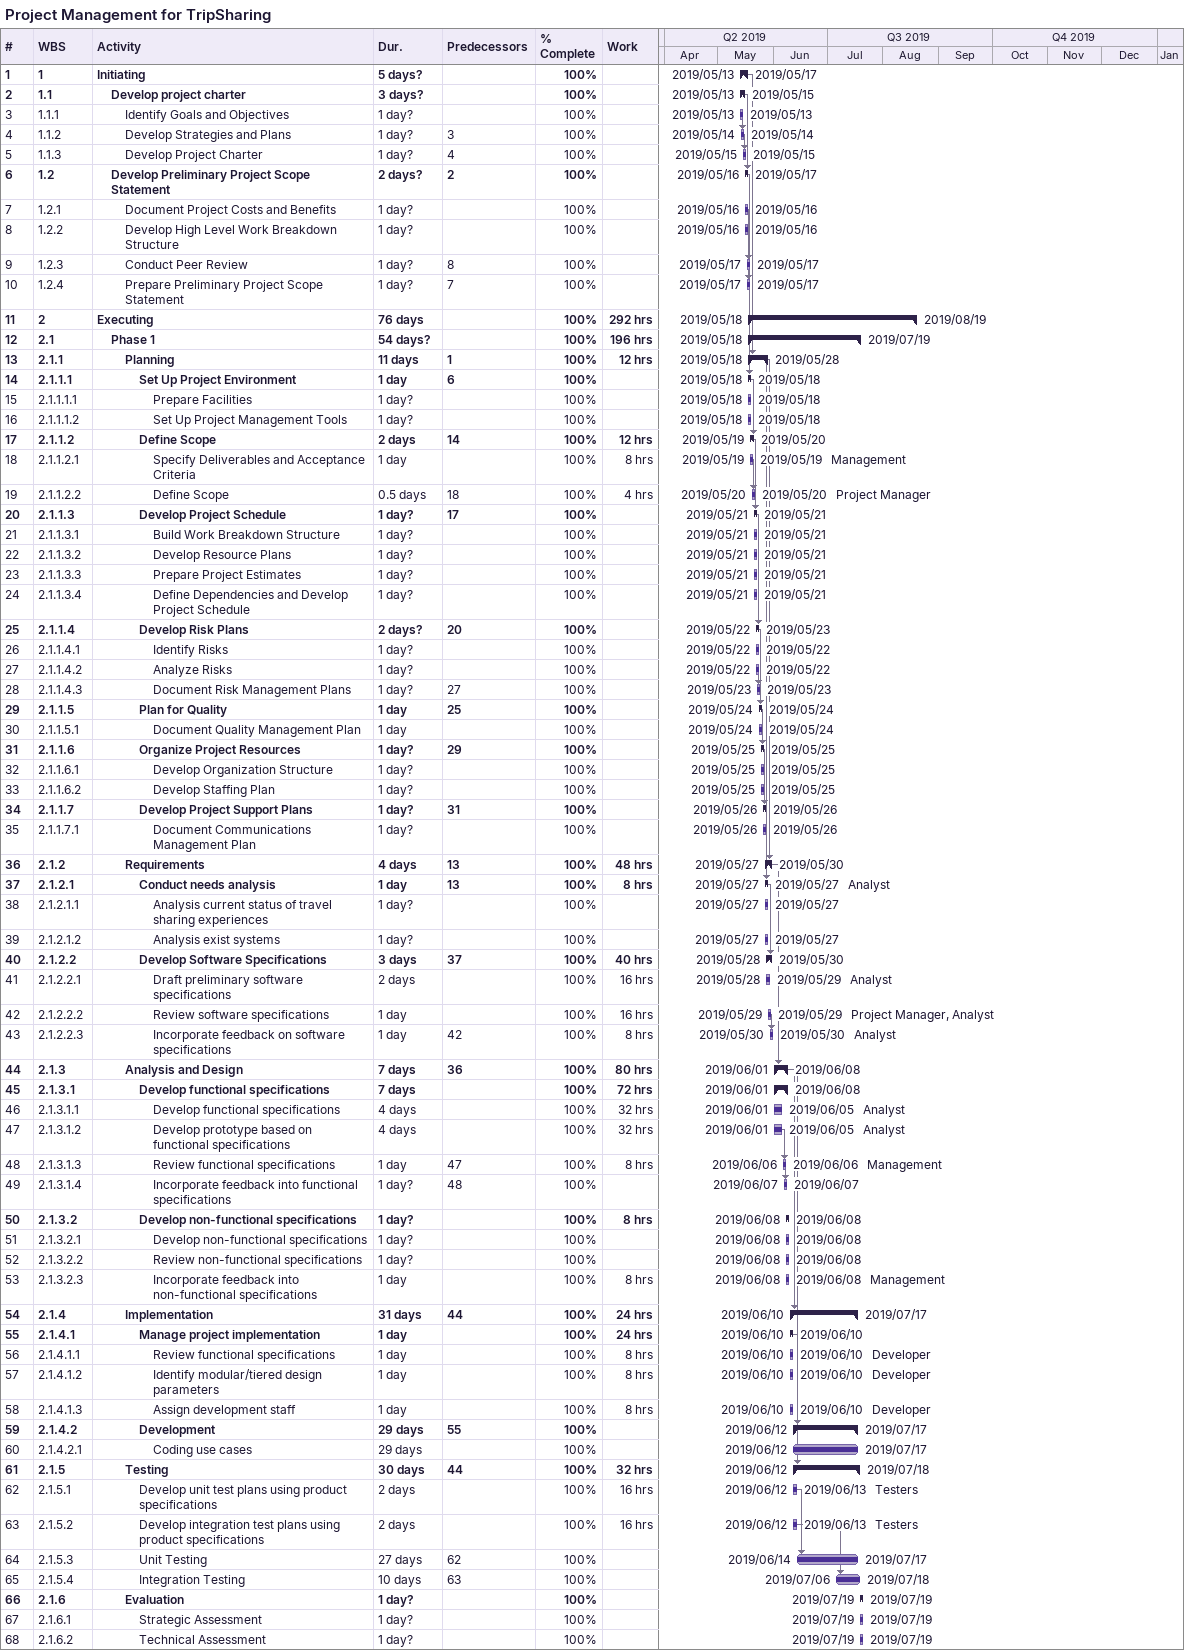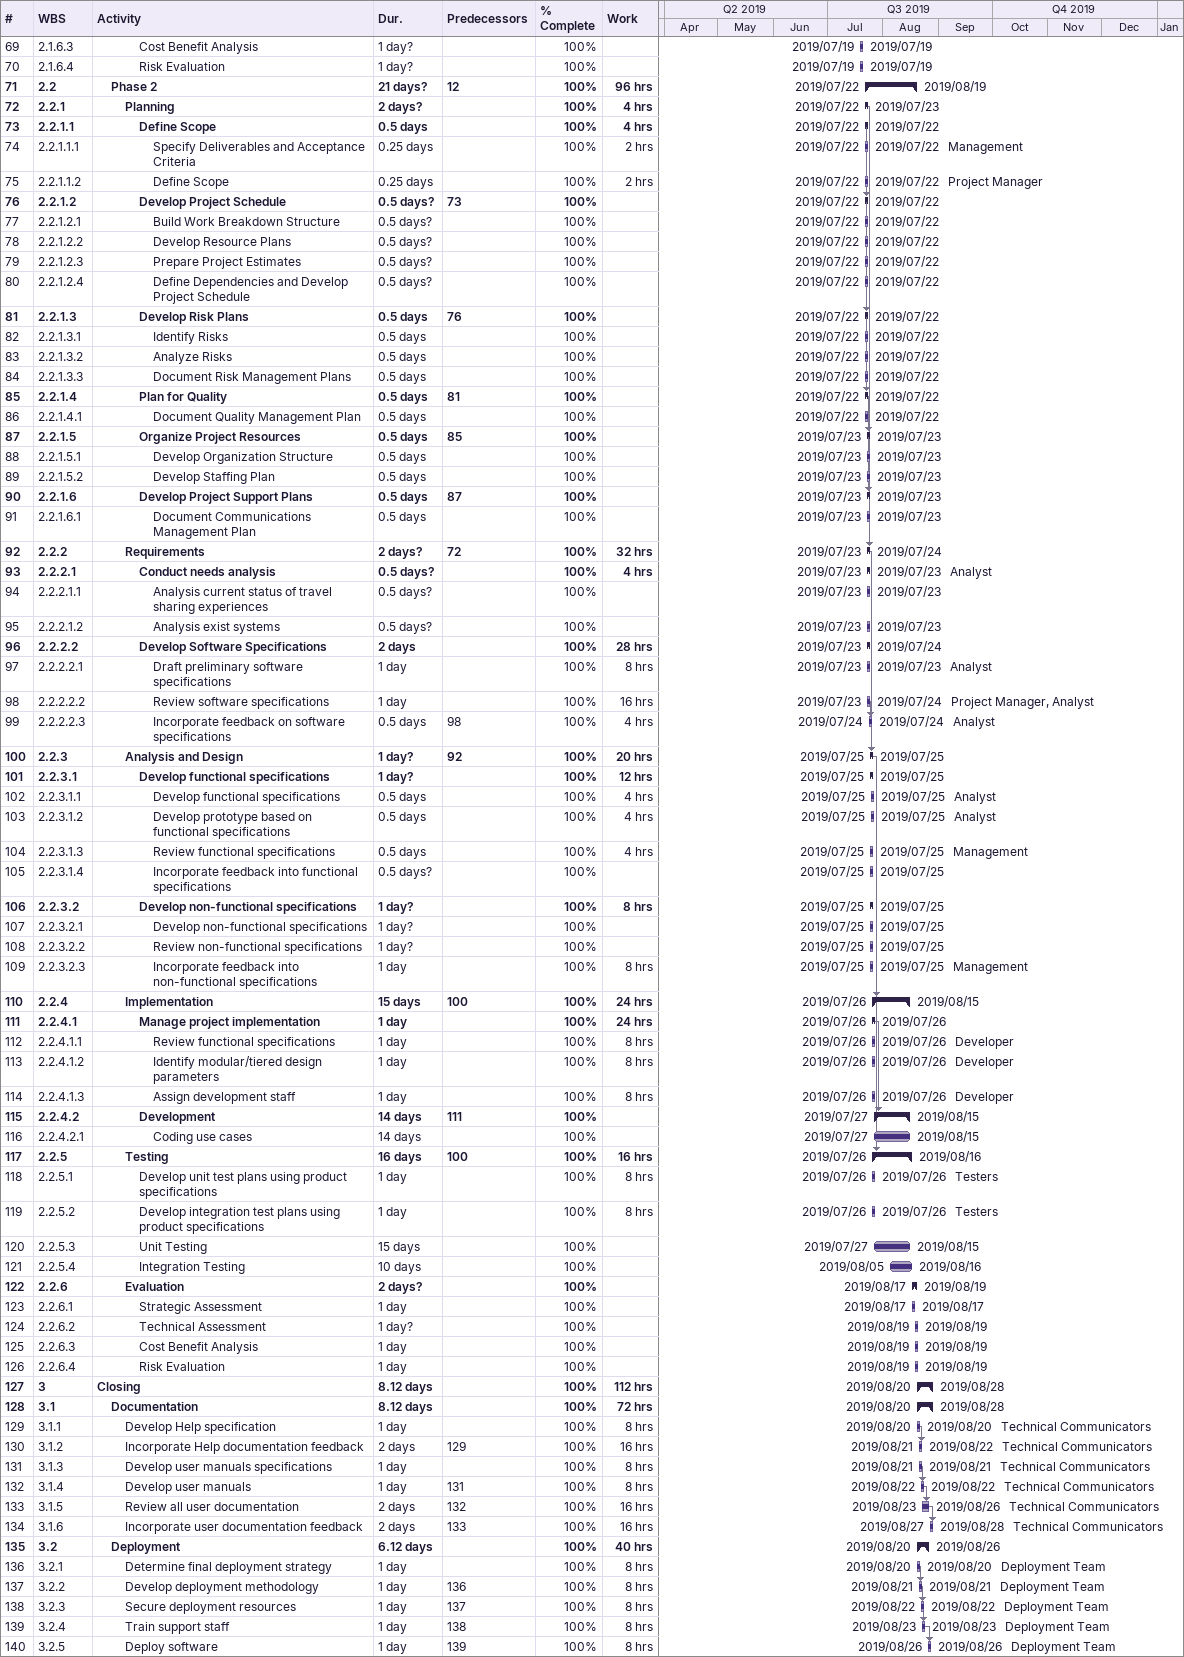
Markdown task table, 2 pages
Project Management for TripSharing

| ID | WBS | Task | Duration | Start | Finish | Predecessors | Resources | % complete | Work (h) |
|---|---|---|---|---|---|---|---|---|---|
| 1 | 1 | **Initiating** | 5d? | 2019-05-13 | 2019-05-17 |  |  | 100 |  |
| 2 | 1.1 | **Develop project charter** | 3d? | 2019-05-13 | 2019-05-15 |  |  | 100 |  |
| 3 | 1.1.1 | Identify Goals and Objectives | 1d? | 2019-05-13 | 2019-05-13 |  |  | 100 |  |
| 4 | 1.1.2 | Develop Strategies and Plans | 1d? | 2019-05-14 | 2019-05-14 | 3 |  | 100 |  |
| 5 | 1.1.3 | Develop Project Charter | 1d? | 2019-05-15 | 2019-05-15 | 4 |  | 100 |  |
| 6 | 1.2 | **Develop Preliminary Project Scope Statement** | 2d? | 2019-05-16 | 2019-05-17 | 2 |  | 100 |  |
| 7 | 1.2.1 | Document Project Costs and Benefits | 1d? | 2019-05-16 | 2019-05-16 |  |  | 100 |  |
| 8 | 1.2.2 | Develop High Level Work Breakdown Structure | 1d? | 2019-05-16 | 2019-05-16 |  |  | 100 |  |
| 9 | 1.2.3 | Conduct Peer Review | 1d? | 2019-05-17 | 2019-05-17 | 8 |  | 100 |  |
| 10 | 1.2.4 | Prepare Preliminary Project Scope Statement | 1d? | 2019-05-17 | 2019-05-17 | 7 |  | 100 |  |
| 11 | 2 | **Executing** | 76d | 2019-05-18 | 2019-08-19 |  |  | 100 | 292 |
| 12 | 2.1 | **Phase 1** | 54d? | 2019-05-18 | 2019-07-19 |  |  | 100 | 196 |
| 13 | 2.1.1 | **Planning** | 11d | 2019-05-18 | 2019-05-28 | 1 |  | 100 | 12 |
| 14 | 2.1.1.1 | **Set Up Project Environment** | 1d | 2019-05-18 | 2019-05-18 | 6 |  | 100 |  |
| 15 | 2.1.1.1.1 | Prepare Facilities | 1d? | 2019-05-18 | 2019-05-18 |  |  | 100 |  |
| 16 | 2.1.1.1.2 | Set Up Project Management Tools | 1d? | 2019-05-18 | 2019-05-18 |  |  | 100 |  |
| 17 | 2.1.1.2 | **Define Scope** | 2d | 2019-05-19 | 2019-05-20 | 14 |  | 100 | 12 |
| 18 | 2.1.1.2.1 | Specify Deliverables and Acceptance Criteria | 1d | 2019-05-19 | 2019-05-19 |  | Management | 100 | 8 |
| 19 | 2.1.1.2.2 | Define Scope | 0.5d | 2019-05-20 | 2019-05-20 | 18 | Project Manager | 100 | 4 |
| 20 | 2.1.1.3 | **Develop Project Schedule** | 1d? | 2019-05-21 | 2019-05-21 | 17 |  | 100 |  |
| 21 | 2.1.1.3.1 | Build Work Breakdown Structure | 1d? | 2019-05-21 | 2019-05-21 |  |  | 100 |  |
| 22 | 2.1.1.3.2 | Develop Resource Plans | 1d? | 2019-05-21 | 2019-05-21 |  |  | 100 |  |
| 23 | 2.1.1.3.3 | Prepare Project Estimates | 1d? | 2019-05-21 | 2019-05-21 |  |  | 100 |  |
| 24 | 2.1.1.3.4 | Define Dependencies and Develop Project Schedule | 1d? | 2019-05-21 | 2019-05-21 |  |  | 100 |  |
| 25 | 2.1.1.4 | **Develop Risk Plans** | 2d? | 2019-05-22 | 2019-05-23 | 20 |  | 100 |  |
| 26 | 2.1.1.4.1 | Identify Risks | 1d? | 2019-05-22 | 2019-05-22 |  |  | 100 |  |
| 27 | 2.1.1.4.2 | Analyze Risks | 1d? | 2019-05-22 | 2019-05-22 |  |  | 100 |  |
| 28 | 2.1.1.4.3 | Document Risk Management Plans | 1d? | 2019-05-23 | 2019-05-23 | 27 |  | 100 |  |
| 29 | 2.1.1.5 | **Plan for Quality** | 1d | 2019-05-24 | 2019-05-24 | 25 |  | 100 |  |
| 30 | 2.1.1.5.1 | Document Quality Management Plan | 1d | 2019-05-24 | 2019-05-24 |  |  | 100 |  |
| 31 | 2.1.1.6 | **Organize Project Resources** | 1d? | 2019-05-25 | 2019-05-25 | 29 |  | 100 |  |
| 32 | 2.1.1.6.1 | Develop Organization Structure | 1d? | 2019-05-25 | 2019-05-25 |  |  | 100 |  |
| 33 | 2.1.1.6.2 | Develop Staffing Plan | 1d? | 2019-05-25 | 2019-05-25 |  |  | 100 |  |
| 34 | 2.1.1.7 | **Develop Project Support Plans** | 1d? | 2019-05-26 | 2019-05-26 | 31 |  | 100 |  |
| 35 | 2.1.1.7.1 | Document Communications Management Plan | 1d? | 2019-05-26 | 2019-05-26 |  |  | 100 |  |
| 36 | 2.1.2 | **Requirements** | 4d | 2019-05-27 | 2019-05-30 | 13 |  | 100 | 48 |
| 37 | 2.1.2.1 | **Conduct needs analysis** | 1d | 2019-05-27 | 2019-05-27 | 13 | Analyst | 100 | 8 |
| 38 | 2.1.2.1.1 | Analysis current status of travel sharing experiences | 1d? | 2019-05-27 | 2019-05-27 |  |  | 100 |  |
| 39 | 2.1.2.1.2 | Analysis exist systems | 1d? | 2019-05-27 | 2019-05-27 |  |  | 100 |  |
| 40 | 2.1.2.2 | **Develop Software Specifications** | 3d | 2019-05-28 | 2019-05-30 | 37 |  | 100 | 40 |
| 41 | 2.1.2.2.1 | Draft preliminary software specifications | 2d | 2019-05-28 | 2019-05-29 |  | Analyst | 100 | 16 |
| 42 | 2.1.2.2.2 | Review software specifications | 1d | 2019-05-29 | 2019-05-29 |  | Project Manager, Analyst | 100 | 16 |
| 43 | 2.1.2.2.3 | Incorporate feedback on software specifications | 1d | 2019-05-30 | 2019-05-30 | 42 | Analyst | 100 | 8 |
| 44 | 2.1.3 | **Analysis and Design** | 7d | 2019-06-01 | 2019-06-08 | 36 |  | 100 | 80 |
| 45 | 2.1.3.1 | **Develop functional specifications** | 7d | 2019-06-01 | 2019-06-08 |  |  | 100 | 72 |
| 46 | 2.1.3.1.1 | Develop functional specifications | 4d | 2019-06-01 | 2019-06-05 |  | Analyst | 100 | 32 |
| 47 | 2.1.3.1.2 | Develop prototype based on functional specifications | 4d | 2019-06-01 | 2019-06-05 |  | Analyst | 100 | 32 |
| 48 | 2.1.3.1.3 | Review functional specifications | 1d | 2019-06-06 | 2019-06-06 | 47 | Management | 100 | 8 |
| 49 | 2.1.3.1.4 | Incorporate feedback into functional specifications | 1d? | 2019-06-07 | 2019-06-07 | 48 |  | 100 |  |
| 50 | 2.1.3.2 | **Develop non-functional specifications** | 1d? | 2019-06-08 | 2019-06-08 |  |  | 100 | 8 |
| 51 | 2.1.3.2.1 | Develop non-functional specifications | 1d? | 2019-06-08 | 2019-06-08 |  |  | 100 |  |
| 52 | 2.1.3.2.2 | Review non-functional specifications | 1d? | 2019-06-08 | 2019-06-08 |  |  | 100 |  |
| 53 | 2.1.3.2.3 | Incorporate feedback into non-functional specifications | 1d | 2019-06-08 | 2019-06-08 |  | Management | 100 | 8 |
| 54 | 2.1.4 | **Implementation** | 31d | 2019-06-10 | 2019-07-17 | 44 |  | 100 | 24 |
| 55 | 2.1.4.1 | **Manage project implementation** | 1d | 2019-06-10 | 2019-06-10 |  |  | 100 | 24 |
| 56 | 2.1.4.1.1 | Review functional specifications | 1d | 2019-06-10 | 2019-06-10 |  | Developer | 100 | 8 |
| 57 | 2.1.4.1.2 | Identify modular/tiered design parameters | 1d | 2019-06-10 | 2019-06-10 |  | Developer | 100 | 8 |
| 58 | 2.1.4.1.3 | Assign development staff | 1d | 2019-06-10 | 2019-06-10 |  | Developer | 100 | 8 |
| 59 | 2.1.4.2 | **Development** | 29d | 2019-06-12 | 2019-07-17 | 55 |  | 100 |  |
| 60 | 2.1.4.2.1 | Coding use cases | 29d | 2019-06-12 | 2019-07-17 |  |  | 100 |  |
| 61 | 2.1.5 | **Testing** | 30d | 2019-06-12 | 2019-07-18 | 44 |  | 100 | 32 |
| 62 | 2.1.5.1 | Develop unit test plans using product specifications | 2d | 2019-06-12 | 2019-06-13 |  | Testers | 100 | 16 |
| 63 | 2.1.5.2 | Develop integration test plans using product specifications | 2d | 2019-06-12 | 2019-06-13 |  | Testers | 100 | 16 |
| 64 | 2.1.5.3 | Unit Testing | 27d | 2019-06-14 | 2019-07-17 | 62 |  | 100 |  |
| 65 | 2.1.5.4 | Integration Testing | 10d | 2019-07-06 | 2019-07-18 | 63 |  | 100 |  |
| 66 | 2.1.6 | **Evaluation** | 1d? | 2019-07-19 | 2019-07-19 |  |  | 100 |  |
| 67 | 2.1.6.1 | Strategic Assessment | 1d? | 2019-07-19 | 2019-07-19 |  |  | 100 |  |
| 68 | 2.1.6.2 | Technical Assessment | 1d? | 2019-07-19 | 2019-07-19 |  |  | 100 |  |
| 69 | 2.1.6.3 | Cost Benefit Analysis | 1d? | 2019-07-19 | 2019-07-19 |  |  | 100 |  |
| 70 | 2.1.6.4 | Risk Evaluation | 1d? | 2019-07-19 | 2019-07-19 |  |  | 100 |  |
| 71 | 2.2 | **Phase 2** | 21d? | 2019-07-22 | 2019-08-19 | 12 |  | 100 | 96 |
| 72 | 2.2.1 | **Planning** | 2d? | 2019-07-22 | 2019-07-23 |  |  | 100 | 4 |
| 73 | 2.2.1.1 | **Define Scope** | 0.5d | 2019-07-22 | 2019-07-22 |  |  | 100 | 4 |
| 74 | 2.2.1.1.1 | Specify Deliverables and Acceptance Criteria | 0.25d | 2019-07-22 | 2019-07-22 |  | Management | 100 | 2 |
| 75 | 2.2.1.1.2 | Define Scope | 0.25d | 2019-07-22 | 2019-07-22 |  | Project Manager | 100 | 2 |
| 76 | 2.2.1.2 | **Develop Project Schedule** | 0.5d? | 2019-07-22 | 2019-07-22 | 73 |  | 100 |  |
| 77 | 2.2.1.2.1 | Build Work Breakdown Structure | 0.5d? | 2019-07-22 | 2019-07-22 |  |  | 100 |  |
| 78 | 2.2.1.2.2 | Develop Resource Plans | 0.5d? | 2019-07-22 | 2019-07-22 |  |  | 100 |  |
| 79 | 2.2.1.2.3 | Prepare Project Estimates | 0.5d? | 2019-07-22 | 2019-07-22 |  |  | 100 |  |
| 80 | 2.2.1.2.4 | Define Dependencies and Develop Project Schedule | 0.5d? | 2019-07-22 | 2019-07-22 |  |  | 100 |  |
| 81 | 2.2.1.3 | **Develop Risk Plans** | 0.5d | 2019-07-22 | 2019-07-22 | 76 |  | 100 |  |
| 82 | 2.2.1.3.1 | Identify Risks | 0.5d | 2019-07-22 | 2019-07-22 |  |  | 100 |  |
| 83 | 2.2.1.3.2 | Analyze Risks | 0.5d | 2019-07-22 | 2019-07-22 |  |  | 100 |  |
| 84 | 2.2.1.3.3 | Document Risk Management Plans | 0.5d | 2019-07-22 | 2019-07-22 |  |  | 100 |  |
| 85 | 2.2.1.4 | **Plan for Quality** | 0.5d | 2019-07-22 | 2019-07-22 | 81 |  | 100 |  |
| 86 | 2.2.1.4.1 | Document Quality Management Plan | 0.5d | 2019-07-22 | 2019-07-22 |  |  | 100 |  |
| 87 | 2.2.1.5 | **Organize Project Resources** | 0.5d | 2019-07-23 | 2019-07-23 | 85 |  | 100 |  |
| 88 | 2.2.1.5.1 | Develop Organization Structure | 0.5d | 2019-07-23 | 2019-07-23 |  |  | 100 |  |
| 89 | 2.2.1.5.2 | Develop Staffing Plan | 0.5d | 2019-07-23 | 2019-07-23 |  |  | 100 |  |
| 90 | 2.2.1.6 | **Develop Project Support Plans** | 0.5d | 2019-07-23 | 2019-07-23 | 87 |  | 100 |  |
| 91 | 2.2.1.6.1 | Document Communications Management Plan | 0.5d | 2019-07-23 | 2019-07-23 |  |  | 100 |  |
| 92 | 2.2.2 | **Requirements** | 2d? | 2019-07-23 | 2019-07-24 | 72 |  | 100 | 32 |
| 93 | 2.2.2.1 | **Conduct needs analysis** | 0.5d? | 2019-07-23 | 2019-07-23 |  | Analyst | 100 | 4 |
| 94 | 2.2.2.1.1 | Analysis current status of travel sharing experiences | 0.5d? | 2019-07-23 | 2019-07-23 |  |  | 100 |  |
| 95 | 2.2.2.1.2 | Analysis exist systems | 0.5d? | 2019-07-23 | 2019-07-23 |  |  | 100 |  |
| 96 | 2.2.2.2 | **Develop Software Specifications** | 2d | 2019-07-23 | 2019-07-24 |  |  | 100 | 28 |
| 97 | 2.2.2.2.1 | Draft preliminary software specifications | 1d | 2019-07-23 | 2019-07-23 |  | Analyst | 100 | 8 |
| 98 | 2.2.2.2.2 | Review software specifications | 1d | 2019-07-23 | 2019-07-24 |  | Project Manager, Analyst | 100 | 16 |
| 99 | 2.2.2.2.3 | Incorporate feedback on software specifications | 0.5d | 2019-07-24 | 2019-07-24 | 98 | Analyst | 100 | 4 |
| 100 | 2.2.3 | **Analysis and Design** | 1d? | 2019-07-25 | 2019-07-25 | 92 |  | 100 | 20 |
| 101 | 2.2.3.1 | **Develop functional specifications** | 1d? | 2019-07-25 | 2019-07-25 |  |  | 100 | 12 |
| 102 | 2.2.3.1.1 | Develop functional specifications | 0.5d | 2019-07-25 | 2019-07-25 |  | Analyst | 100 | 4 |
| 103 | 2.2.3.1.2 | Develop prototype based on functional specifications | 0.5d | 2019-07-25 | 2019-07-25 |  | Analyst | 100 | 4 |
| 104 | 2.2.3.1.3 | Review functional specifications | 0.5d | 2019-07-25 | 2019-07-25 |  | Management | 100 | 4 |
| 105 | 2.2.3.1.4 | Incorporate feedback into functional specifications | 0.5d? | 2019-07-25 | 2019-07-25 |  |  | 100 |  |
| 106 | 2.2.3.2 | **Develop non-functional specifications** | 1d? | 2019-07-25 | 2019-07-25 |  |  | 100 | 8 |
| 107 | 2.2.3.2.1 | Develop non-functional specifications | 1d? | 2019-07-25 | 2019-07-25 |  |  | 100 |  |
| 108 | 2.2.3.2.2 | Review non-functional specifications | 1d? | 2019-07-25 | 2019-07-25 |  |  | 100 |  |
| 109 | 2.2.3.2.3 | Incorporate feedback into non-functional specifications | 1d | 2019-07-25 | 2019-07-25 |  | Management | 100 | 8 |
| 110 | 2.2.4 | **Implementation** | 15d | 2019-07-26 | 2019-08-15 | 100 |  | 100 | 24 |
| 111 | 2.2.4.1 | **Manage project implementation** | 1d | 2019-07-26 | 2019-07-26 |  |  | 100 | 24 |
| 112 | 2.2.4.1.1 | Review functional specifications | 1d | 2019-07-26 | 2019-07-26 |  | Developer | 100 | 8 |
| 113 | 2.2.4.1.2 | Identify modular/tiered design parameters | 1d | 2019-07-26 | 2019-07-26 |  | Developer | 100 | 8 |
| 114 | 2.2.4.1.3 | Assign development staff | 1d | 2019-07-26 | 2019-07-26 |  | Developer | 100 | 8 |
| 115 | 2.2.4.2 | **Development** | 14d | 2019-07-27 | 2019-08-15 | 111 |  | 100 |  |
| 116 | 2.2.4.2.1 | Coding use cases | 14d | 2019-07-27 | 2019-08-15 |  |  | 100 |  |
| 117 | 2.2.5 | **Testing** | 16d | 2019-07-26 | 2019-08-16 | 100 |  | 100 | 16 |
| 118 | 2.2.5.1 | Develop unit test plans using product specifications | 1d | 2019-07-26 | 2019-07-26 |  | Testers | 100 | 8 |
| 119 | 2.2.5.2 | Develop integration test plans using product specifications | 1d | 2019-07-26 | 2019-07-26 |  | Testers | 100 | 8 |
| 120 | 2.2.5.3 | Unit Testing | 15d | 2019-07-27 | 2019-08-15 |  |  | 100 |  |
| 121 | 2.2.5.4 | Integration Testing | 10d | 2019-08-05 | 2019-08-16 |  |  | 100 |  |
| 122 | 2.2.6 | **Evaluation** | 2d? | 2019-08-17 | 2019-08-19 |  |  | 100 |  |
| 123 | 2.2.6.1 | Strategic Assessment | 1d | 2019-08-17 | 2019-08-17 |  |  | 100 |  |
| 124 | 2.2.6.2 | Technical Assessment | 1d? | 2019-08-19 | 2019-08-19 |  |  | 100 |  |
| 125 | 2.2.6.3 | Cost Benefit Analysis | 1d | 2019-08-19 | 2019-08-19 |  |  | 100 |  |
| 126 | 2.2.6.4 | Risk Evaluation | 1d | 2019-08-19 | 2019-08-19 |  |  | 100 |  |
| 127 | 3 | **Closing** | 8.12d | 2019-08-20 | 2019-08-28 |  |  | 100 | 112 |
| 128 | 3.1 | **Documentation** | 8.12d | 2019-08-20 | 2019-08-28 |  |  | 100 | 72 |
| 129 | 3.1.1 | Develop Help specification | 1d | 2019-08-20 | 2019-08-20 |  | Technical Communicators | 100 | 8 |
| 130 | 3.1.2 | Incorporate Help documentation feedback | 2d | 2019-08-21 | 2019-08-22 | 129 | Technical Communicators | 100 | 16 |
| 131 | 3.1.3 | Develop user manuals specifications | 1d | 2019-08-21 | 2019-08-21 |  | Technical Communicators | 100 | 8 |
| 132 | 3.1.4 | Develop user manuals | 1d | 2019-08-22 | 2019-08-22 | 131 | Technical Communicators | 100 | 8 |
| 133 | 3.1.5 | Review all user documentation | 2d | 2019-08-23 | 2019-08-26 | 132 | Technical Communicators | 100 | 16 |
| 134 | 3.1.6 | Incorporate user documentation feedback | 2d | 2019-08-27 | 2019-08-28 | 133 | Technical Communicators | 100 | 16 |
| 135 | 3.2 | **Deployment** | 6.12d | 2019-08-20 | 2019-08-26 |  |  | 100 | 40 |
| 136 | 3.2.1 | Determine final deployment strategy | 1d | 2019-08-20 | 2019-08-20 |  | Deployment Team | 100 | 8 |
| 137 | 3.2.2 | Develop deployment methodology | 1d | 2019-08-21 | 2019-08-21 | 136 | Deployment Team | 100 | 8 |
| 138 | 3.2.3 | Secure deployment resources | 1d | 2019-08-22 | 2019-08-22 | 137 | Deployment Team | 100 | 8 |
| 139 | 3.2.4 | Train support staff | 1d | 2019-08-23 | 2019-08-23 | 138 | Deployment Team | 100 | 8 |
| 140 | 3.2.5 | Deploy software | 1d | 2019-08-26 | 2019-08-26 | 139 | Deployment Team | 100 | 8 |
